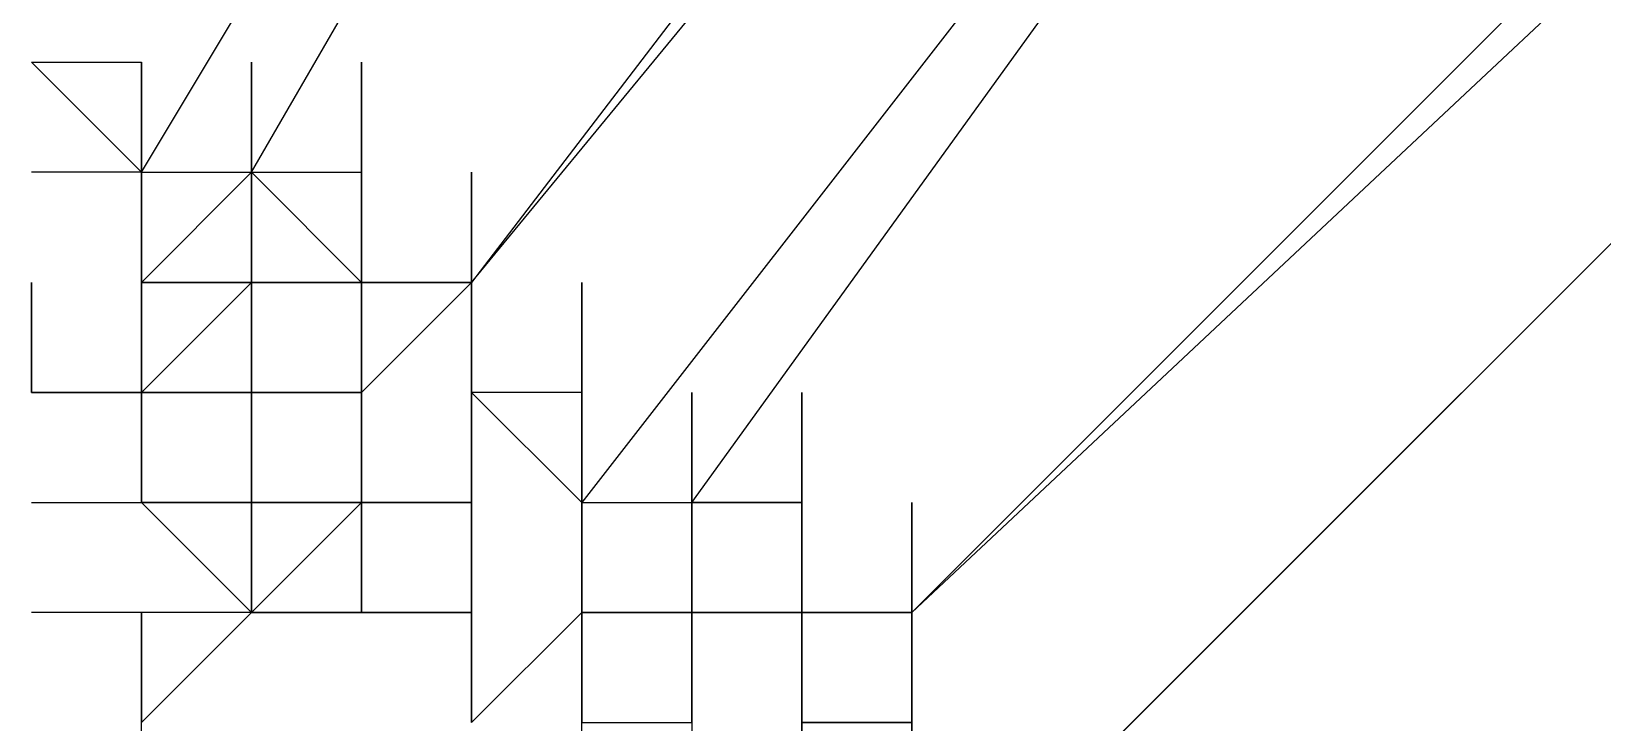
# Model space of a CAD drawing. Header units: inches. Extents: x 3324238 to 135265466, y -1036581 to 20094598.
# Drawn here: x 3353731.134 to 3353732.284, y -519023.574 to -519023.068 of the extents above; entities that cross this region are included whole.
import ezdxf

# ---------------------------------------------------------------- set-up
doc = ezdxf.new("R2010")
doc.units = ezdxf.units.IN
doc.header["$MEASUREMENT"] = 0
doc.layers.add('PDF_Geometry', color=7, linetype='Continuous')

msp = doc.modelspace()

# ---------------------------------------------------------------- linework, layer by layer
at = {"layer": 'PDF_Geometry', "color": 32, "lineweight": 13, "true_color": 0xdd6e00}
msp.add_lwpolyline([(3353740.2386, -519026.0718, 1.00015), (3353717.3563, -519026.0718), (3353717.3563, -519077.0734)], format="xyb", dxfattribs=at)
at = {"layer": 'PDF_Geometry', "lineweight": 25}
for points in [[(3353731.2146, -519023.1712), (3353732.1815, -519021.5598)], [(3353731.2952, -519023.1712), (3353732.1815, -519021.6403)], [(3353732.5037, -519021.8821), (3353731.4563, -519023.2518), (3353732.5843, -519021.8821)], [(3353732.6649, -519021.9626), (3353731.5369, -519023.4129), (3353731.5369, -519023.4935), (3353731.5369, -519023.5741), (3353731.5369, -519023.4935), (3353731.5369, -519023.4129), (3353731.5369, -519023.3324), (3353731.5369, -519023.4129), (3353731.5369, -519023.3324), (3353731.5369, -519023.4129), (3353731.5369, -519023.3324), (3353731.5369, -519023.4129), (3353731.5369, -519023.3324), (3353731.5369, -519023.4129), (3353731.5369, -519023.4935), (3353731.5369, -519023.5741)], [(3353731.6174, -519023.4129), (3353732.6649, -519021.9626)], [(3353731.9397, -519023.6546), (3353731.9397, -519023.7352), (3353731.9397, -519023.8158), (3353731.9397, -519023.7352), (3353731.8591, -519023.7352), (3353731.8591, -519023.6546), (3353733.1483, -519022.3655), (3353733.1483, -519022.2849), (3353733.1483, -519022.2043), (3353733.1483, -519022.1238), (3353733.1483, -519022.2043), (3353733.1483, -519022.2849), (3353733.2289, -519022.2849), (3353733.3094, -519022.2849), (3353733.3094, -519022.2043), (3353733.3094, -519022.2849)], [(3353731.7786, -519023.4935), (3353733.0677, -519022.2849), (3353733.0677, -519022.2043)], [(3353732.9872, -519022.2849), (3353731.7786, -519023.4935), (3353731.7786, -519023.4129)], [(3353731.8592, -519023.6546), (3353733.1483, -519022.3655)], [(3353731.134, -519023.4129), (3353731.2146, -519023.4129), (3353731.2146, -519023.3324), (3353731.2146, -519023.4129), (3353731.2146, -519023.3324), (3353731.2146, -519023.2518), (3353731.2146, -519023.1712), (3353731.134, -519023.0906)], [(3353731.2146, -519023.0906), (3353731.2146, -519023.1712), (3353731.2146, -519023.2518), (3353731.2951, -519023.1712), (3353731.2951, -519023.2518), (3353731.2951, -519023.1712), (3353731.2951, -519023.2518), (3353731.3757, -519023.2518), (3353731.2951, -519023.2518), (3353731.3757, -519023.2518), (3353731.3757, -519023.1712), (3353731.3757, -519023.2518), (3353731.3757, -519023.1712), (3353731.3757, -519023.2518), (3353731.3757, -519023.1712), (3353731.3757, -519023.2518), (3353731.3757, -519023.1712), (3353731.3757, -519023.2518), (3353731.3757, -519023.1712), (3353731.3757, -519023.2518), (3353731.3757, -519023.1712), (3353731.3757, -519023.2518), (3353731.3757, -519023.1712), (3353731.3757, -519023.2518), (3353731.3757, -519023.3324), (3353731.3757, -519023.2518), (3353731.3757, -519023.3324), (3353731.3757, -519023.2518), (3353731.2951, -519023.2518), (3353731.2951, -519023.3324), (3353731.2146, -519023.3324), (3353731.134, -519023.3324)], [(3353731.134, -519023.0906), (3353731.2146, -519023.0906), (3353731.2146, -519023.1712), (3353731.2146, -519023.0906), (3353731.2146, -519023.1712), (3353731.2146, -519023.0906), (3353731.2146, -519023.1712), (3353731.2146, -519023.2518), (3353731.2951, -519023.2518), (3353731.2951, -519023.1712), (3353731.2951, -519023.2518), (3353731.2146, -519023.2518), (3353731.2146, -519023.1712), (3353731.2146, -519023.2518), (3353731.2146, -519023.1712), (3353731.2146, -519023.0906), (3353731.2146, -519023.1712), (3353731.2146, -519023.2518), (3353731.2146, -519023.1712), (3353731.2146, -519023.2518), (3353731.2146, -519023.3324), (3353731.2146, -519023.2518), (3353731.2146, -519023.3324), (3353731.2951, -519023.3324), (3353731.2951, -519023.4129), (3353731.2951, -519023.3324), (3353731.2951, -519023.4129), (3353731.2951, -519023.3324), (3353731.2951, -519023.4129), (3353731.2951, -519023.3324), (3353731.2951, -519023.4129), (3353731.2146, -519023.4129), (3353731.2146, -519023.3324), (3353731.2146, -519023.4129), (3353731.2146, -519023.3324), (3353731.2146, -519023.4129), (3353731.2146, -519023.3324), (3353731.2146, -519023.4129), (3353731.2146, -519023.3324), (3353731.2146, -519023.4129), (3353731.2146, -519023.3324), (3353731.2146, -519023.4129), (3353731.2146, -519023.3324), (3353731.134, -519023.3324)], [(3353731.134, -519023.3324), (3353731.2146, -519023.3324), (3353731.2146, -519023.2518), (3353731.2146, -519023.1712), (3353731.2146, -519023.0906), (3353731.2146, -519023.1712), (3353731.2146, -519023.2518), (3353731.2146, -519023.1712), (3353731.2146, -519023.0906), (3353731.2146, -519023.1712), (3353731.2146, -519023.2518), (3353731.2146, -519023.1712), (3353731.2146, -519023.2518), (3353731.2146, -519023.3324), (3353731.2146, -519023.2518), (3353731.2146, -519023.3324), (3353731.2146, -519023.2518), (3353731.2146, -519023.3324), (3353731.2146, -519023.2518), (3353731.2146, -519023.1712), (3353731.134, -519023.1712)], [(3353731.2146, -519023.5741), (3353731.2951, -519023.4935), (3353731.2951, -519023.4129), (3353731.2951, -519023.3324), (3353731.2951, -519023.4129), (3353731.2146, -519023.4129), (3353731.2951, -519023.4129), (3353731.2951, -519023.3324), (3353731.2951, -519023.2518), (3353731.2951, -519023.1712), (3353731.2951, -519023.2518), (3353731.2951, -519023.3324), (3353731.2951, -519023.4129), (3353731.2951, -519023.3324), (3353731.2951, -519023.4129), (3353731.2951, -519023.4935), (3353731.2146, -519023.4129), (3353731.2951, -519023.4935), (3353731.2951, -519023.4129), (3353731.2951, -519023.3324), (3353731.2951, -519023.4129), (3353731.2951, -519023.3324), (3353731.2951, -519023.4129), (3353731.2951, -519023.4935), (3353731.3757, -519023.4129), (3353731.3757, -519023.3324), (3353731.3757, -519023.2518), (3353731.2951, -519023.2518), (3353731.2951, -519023.1712), (3353731.2951, -519023.0906), (3353731.2951, -519023.1712), (3353731.3757, -519023.1712), (3353731.3757, -519023.0906), (3353731.3757, -519023.1712), (3353731.3757, -519023.2518)], [(3353731.2146, -519023.2518), (3353731.2146, -519023.1712), (3353731.2146, -519023.0906), (3353731.2146, -519023.1712), (3353731.2146, -519023.0906)], [(3353731.2146, -519023.1712), (3353731.2146, -519023.0906)], [(3353731.2146, -519023.1712), (3353731.2146, -519023.0906)], [(3353731.2146, -519023.1712), (3353731.2146, -519023.0906)], [(3353731.2146, -519023.1712), (3353731.2146, -519023.0906)], [(3353731.2146, -519023.2518), (3353731.2146, -519023.1712), (3353731.2146, -519023.0906), (3353731.2146, -519023.1712)], [(3353731.2146, -519023.1712), (3353731.2146, -519023.0906)], [(3353731.2146, -519023.1712), (3353731.2146, -519023.0906)], [(3353731.2146, -519023.1712), (3353731.2146, -519023.0906)], [(3353731.4563, -519023.5741), (3353731.4563, -519023.4935), (3353731.4563, -519023.5741), (3353731.4563, -519023.4935), (3353731.3757, -519023.4935), (3353731.3757, -519023.4129), (3353731.3757, -519023.4935), (3353731.3757, -519023.4129), (3353731.3757, -519023.3324), (3353731.3757, -519023.2518), (3353731.3757, -519023.3324), (3353731.3757, -519023.4129), (3353731.3757, -519023.3324), (3353731.3757, -519023.2518), (3353731.4563, -519023.2518), (3353731.4563, -519023.1712), (3353731.4563, -519023.2518), (3353731.3757, -519023.2518), (3353731.3757, -519023.3324), (3353731.3757, -519023.2518), (3353731.2951, -519023.2518), (3353731.2951, -519023.1712), (3353731.3757, -519023.2518), (3353731.4563, -519023.2518), (3353731.3757, -519023.2518), (3353731.3757, -519023.1712), (3353731.3757, -519023.2518), (3353731.3757, -519023.1712), (3353731.3757, -519023.0906)], [(3353731.2951, -519023.1712), (3353731.2951, -519023.0906)], [(3353731.2951, -519023.1712), (3353731.2951, -519023.0906)], [(3353731.2951, -519023.1712), (3353731.2951, -519023.0906)], [(3353731.2951, -519023.1712), (3353731.2951, -519023.0906)], [(3353731.2951, -519023.1712), (3353731.2951, -519023.0906)], [(3353731.2951, -519023.1712), (3353731.2951, -519023.0906)], [(3353731.2951, -519023.1712), (3353731.2951, -519023.0906)], [(3353731.2951, -519023.1712), (3353731.2951, -519023.0906)], [(3353731.2952, -519023.1712), (3353731.2952, -519023.0906)], [(3353731.2952, -519023.1712), (3353731.2952, -519023.0906)], [(3353731.2952, -519023.1712), (3353731.2952, -519023.0906)], [(3353731.2146, -519023.3324), (3353731.2146, -519023.2518), (3353731.2146, -519023.1712)], [(3353731.2951, -519023.2518), (3353731.2951, -519023.3324), (3353731.2951, -519023.2518), (3353731.2951, -519023.1712), (3353731.2951, -519023.2518), (3353731.2951, -519023.1712), (3353731.3757, -519023.2518), (3353731.3757, -519023.3324), (3353731.3757, -519023.4129), (3353731.3757, -519023.3323), (3353731.3757, -519023.4129), (3353731.3757, -519023.3323)], [(3353731.2951, -519023.2518), (3353731.2951, -519023.1712)], [(3353731.2951, -519023.2518), (3353731.2951, -519023.1712)], [(3353731.2951, -519023.2518), (3353731.2951, -519023.1712)], [(3353731.2951, -519023.2518), (3353731.2951, -519023.1712)], [(3353731.2951, -519023.2518), (3353731.2951, -519023.1712), (3353731.2951, -519023.2518)], [(3353731.2951, -519023.2518), (3353731.2951, -519023.1712)], [(3353731.2951, -519023.2518), (3353731.2951, -519023.1712)], [(3353731.2951, -519023.2518), (3353731.2951, -519023.1712)], [(3353731.2951, -519023.2518), (3353731.2951, -519023.1712)], [(3353731.2951, -519023.2518), (3353731.2951, -519023.1712)], [(3353731.2952, -519023.2518), (3353731.2952, -519023.1712)], [(3353731.2952, -519023.3324), (3353731.2952, -519023.2518), (3353731.2952, -519023.1712)], [(3353731.3757, -519023.2518), (3353731.3757, -519023.1712), (3353731.3757, -519023.2518)], [(3353731.3757, -519023.2518), (3353731.3757, -519023.1712)], [(3353731.3757, -519023.2518), (3353731.3757, -519023.1712)], [(3353731.3757, -519023.2518), (3353731.3757, -519023.1712)], [(3353731.3757, -519023.2518), (3353731.3757, -519023.1712)], [(3353731.3757, -519023.2518), (3353731.3757, -519023.1712)], [(3353731.3757, -519023.2518), (3353731.3757, -519023.1712)], [(3353731.4563, -519023.2518), (3353731.4563, -519023.1712)], [(3353731.4563, -519023.2518), (3353731.4563, -519023.1712)], [(3353731.4563, -519023.2518), (3353731.4563, -519023.1712)], [(3353731.4563, -519023.2518), (3353731.4563, -519023.1712)], [(3353731.4563, -519023.3323), (3353731.4563, -519023.2518), (3353731.4563, -519023.1712)], [(3353731.4563, -519023.2518), (3353731.4563, -519023.1712)], [(3353731.4563, -519023.2518), (3353731.4563, -519023.1712)], [(3353731.4563, -519023.2518), (3353731.4563, -519023.1712)], [(3353731.134, -519023.3323), (3353731.134, -519023.2518)], [(3353731.3757, -519023.3324), (3353731.3757, -519023.2518), (3353731.3757, -519023.3324), (3353731.2951, -519023.3324), (3353731.2951, -519023.4129), (3353731.2951, -519023.4935), (3353731.2951, -519023.4129), (3353731.2146, -519023.4129), (3353731.2146, -519023.3324), (3353731.134, -519023.3324), (3353731.134, -519023.2518), (3353731.134, -519023.3324), (3353731.134, -519023.2518), (3353731.134, -519023.3324), (3353731.134, -519023.2518)], [(3353731.2951, -519023.2518), (3353731.2146, -519023.2518), (3353731.2951, -519023.2518)], [(3353731.2146, -519023.3323), (3353731.2146, -519023.2518)], [(3353731.2146, -519023.2518), (3353731.2952, -519023.2518)], [(3353731.2951, -519023.2518), (3353731.2951, -519023.3324)], [(3353731.2951, -519023.4935), (3353731.2951, -519023.4129), (3353731.2951, -519023.3324), (3353731.2951, -519023.2518), (3353731.2951, -519023.3324), (3353731.2951, -519023.4129), (3353731.3757, -519023.4129), (3353731.3757, -519023.3324), (3353731.3757, -519023.4129), (3353731.3757, -519023.4935), (3353731.3757, -519023.4129), (3353731.4563, -519023.4129), (3353731.4563, -519023.4935), (3353731.4563, -519023.4129), (3353731.3757, -519023.4129), (3353731.2951, -519023.4129)], [(3353731.2951, -519023.3324), (3353731.2951, -519023.2518)], [(3353731.2951, -519023.2518), (3353731.2951, -519023.3324)], [(3353731.3757, -519023.2518), (3353731.2951, -519023.2518)], [(3353731.2951, -519023.3324), (3353731.2951, -519023.2518)], [(3353731.2951, -519023.3324), (3353731.2951, -519023.2518)], [(3353731.2951, -519023.3324), (3353731.2951, -519023.2518)], [(3353731.2951, -519023.2518), (3353731.3757, -519023.2518)], [(3353731.2951, -519023.3324), (3353731.2951, -519023.2518)], [(3353731.3757, -519023.3324), (3353731.4563, -519023.2518)], [(3353731.4563, -519023.2518), (3353731.3757, -519023.2518)], [(3353731.3757, -519023.4129), (3353731.3757, -519023.3323), (3353731.3757, -519023.2518)], [(3353731.5369, -519023.5741), (3353731.5369, -519023.4935), (3353731.5369, -519023.5741), (3353731.5369, -519023.4935), (3353731.5369, -519023.4129), (3353731.5369, -519023.3324), (3353731.4563, -519023.3324), (3353731.4563, -519023.2518), (3353731.4563, -519023.3324), (3353731.4563, -519023.4129), (3353731.4563, -519023.4935), (3353731.4563, -519023.4129), (3353731.4563, -519023.3324), (3353731.5369, -519023.4129), (3353731.5369, -519023.4935), (3353731.5369, -519023.4129), (3353731.5369, -519023.4935)], [(3353731.4563, -519023.3324), (3353731.4563, -519023.2518)], [(3353731.4563, -519023.3324), (3353731.4563, -519023.2518)], [(3353731.5369, -519023.3324), (3353731.5369, -519023.4129), (3353731.5369, -519023.3324), (3353731.5369, -519023.2518), (3353731.5369, -519023.3324), (3353731.5369, -519023.4129), (3353731.5369, -519023.4935), (3353731.5369, -519023.4129), (3353731.5369, -519023.3324), (3353731.5369, -519023.4129), (3353731.5369, -519023.4935), (3353731.6174, -519023.4935), (3353731.6174, -519023.5741)], [(3353731.2951, -519023.3324), (3353731.2146, -519023.3324), (3353731.134, -519023.3324)], [(3353731.2146, -519023.4129), (3353731.2146, -519023.3323)], [(3353731.2146, -519023.4129), (3353731.2146, -519023.3324)], [(3353731.2951, -519023.3324), (3353731.2146, -519023.3324)], [(3353731.2951, -519023.3324), (3353731.2951, -519023.4129), (3353731.2951, -519023.3324)], [(3353731.2951, -519023.3324), (3353731.3757, -519023.3324)], [(3353731.2951, -519023.4129), (3353731.2951, -519023.3324)], [(3353731.2951, -519023.3324), (3353731.2951, -519023.4129)], [(3353731.3757, -519023.3324), (3353731.2951, -519023.3324), (3353731.3757, -519023.3324)], [(3353731.2952, -519023.4129), (3353731.2952, -519023.3323)], [(3353731.2952, -519023.4129), (3353731.2952, -519023.3323)], [(3353731.2952, -519023.4129), (3353731.2952, -519023.3323)], [(3353731.2952, -519023.4129), (3353731.2952, -519023.3323)], [(3353731.2952, -519023.4129), (3353731.2952, -519023.3323)], [(3353731.2952, -519023.4935), (3353731.2952, -519023.4129), (3353731.2952, -519023.3323)], [(3353731.3757, -519023.4129), (3353731.3757, -519023.3323)], [(3353731.3757, -519023.4935), (3353731.3757, -519023.4129), (3353731.3757, -519023.3324)], [(3353731.3757, -519023.4129), (3353731.3757, -519023.3324)], [(3353731.4563, -519023.4935), (3353731.4563, -519023.4129), (3353731.4563, -519023.3323), (3353731.4563, -519023.4129)], [(3353731.4563, -519023.4129), (3353731.4563, -519023.3323)], [(3353731.4563, -519023.4129), (3353731.4563, -519023.3324)], [(3353731.5369, -519023.4129), (3353731.5369, -519023.3323)], [(3353731.5369, -519023.4129), (3353731.5369, -519023.3324)], [(3353731.698, -519023.4129), (3353731.698, -519023.4935), (3353731.698, -519023.5741), (3353731.698, -519023.6546), (3353731.698, -519023.5741), (3353731.698, -519023.6546), (3353731.6174, -519023.6546), (3353731.6174, -519023.7352), (3353731.6174, -519023.6546), (3353731.5369, -519023.6546), (3353731.5369, -519023.5741), (3353731.5369, -519023.4935), (3353731.5369, -519023.4129), (3353731.5369, -519023.3324), (3353731.5369, -519023.4129), (3353731.5369, -519023.3324), (3353731.5369, -519023.4129), (3353731.6174, -519023.4129)], [(3353731.5369, -519023.4129), (3353731.5369, -519023.3324)], [(3353731.6174, -519023.4129), (3353731.6174, -519023.3323)], [(3353731.698, -519023.5741), (3353731.698, -519023.4935), (3353731.698, -519023.4129), (3353731.698, -519023.4935), (3353731.698, -519023.4129), (3353731.698, -519023.4935), (3353731.698, -519023.4129), (3353731.698, -519023.4935), (3353731.698, -519023.4129), (3353731.698, -519023.4935), (3353731.6174, -519023.4935), (3353731.6174, -519023.4129), (3353731.6174, -519023.3324), (3353731.6174, -519023.4129), (3353731.6174, -519023.4935), (3353731.6174, -519023.5741)], [(3353731.6174, -519023.4935), (3353731.6174, -519023.5741), (3353731.6174, -519023.4935), (3353731.698, -519023.4935), (3353731.6174, -519023.4935), (3353731.6174, -519023.4129), (3353731.6174, -519023.4935), (3353731.6174, -519023.4129), (3353731.6174, -519023.4935), (3353731.6174, -519023.4129), (3353731.698, -519023.4129), (3353731.698, -519023.4935), (3353731.698, -519023.4129), (3353731.698, -519023.4935), (3353731.698, -519023.4129), (3353731.698, -519023.3324), (3353731.698, -519023.4129), (3353731.6174, -519023.4129), (3353731.6174, -519023.4935), (3353731.6174, -519023.5741), (3353731.6174, -519023.4935), (3353731.6174, -519023.4129), (3353731.6174, -519023.3324), (3353731.6174, -519023.4129), (3353731.6174, -519023.4935), (3353731.6174, -519023.4129), (3353731.6174, -519023.3324), (3353731.6174, -519023.4129), (3353731.6174, -519023.3324), (3353731.6174, -519023.4129), (3353731.698, -519023.4129), (3353731.698, -519023.4935), (3353731.698, -519023.5741), (3353731.698, -519023.4935)], [(3353731.698, -519023.3324), (3353731.698, -519023.4129), (3353731.698, -519023.4935), (3353731.698, -519023.4129), (3353731.698, -519023.4935), (3353731.698, -519023.4129), (3353731.698, -519023.4935), (3353731.698, -519023.4129), (3353731.6174, -519023.4129), (3353731.6174, -519023.3324), (3353731.6174, -519023.4129)], [(3353731.6174, -519023.4129), (3353731.6174, -519023.3324)], [(3353731.6174, -519023.4129), (3353731.6174, -519023.3324)], [(3353731.6174, -519023.4129), (3353731.6174, -519023.3324)], [(3353731.6174, -519023.4129), (3353731.6174, -519023.3324)], [(3353731.6174, -519023.4129), (3353731.6174, -519023.3324)], [(3353731.6174, -519023.5741), (3353731.6174, -519023.4935), (3353731.6174, -519023.4129), (3353731.6174, -519023.3324), (3353731.6174, -519023.4129)], [(3353731.6175, -519023.4935), (3353731.6175, -519023.4129), (3353731.6175, -519023.3323)], [(3353731.2146, -519023.4129), (3353731.2951, -519023.4129), (3353731.2146, -519023.4129)], [(3353731.2951, -519023.4129), (3353731.2146, -519023.4129), (3353731.2951, -519023.4129)], [(3353731.2952, -519023.4935), (3353731.2952, -519023.4129)], [(3353731.3757, -519023.4935), (3353731.4563, -519023.4935), (3353731.4563, -519023.4129)], [(3353731.4563, -519023.4935), (3353731.4563, -519023.4129)], [(3353731.4563, -519023.4935), (3353731.4563, -519023.4129)], [(3353731.4563, -519023.4935), (3353731.4563, -519023.4129)], [(3353731.4563, -519023.4935), (3353731.4563, -519023.4129)], [(3353731.5369, -519023.5741), (3353731.5369, -519023.4935), (3353731.5369, -519023.5741), (3353731.5369, -519023.4935), (3353731.5369, -519023.4129), (3353731.5369, -519023.4935), (3353731.5369, -519023.5741)], [(3353731.5369, -519023.4935), (3353731.5369, -519023.4129)], [(3353731.5369, -519023.5741), (3353731.5369, -519023.4935), (3353731.5369, -519023.5741), (3353731.6174, -519023.5741), (3353731.6174, -519023.6546), (3353731.5369, -519023.6546), (3353731.5369, -519023.5741), (3353731.5369, -519023.4935), (3353731.5369, -519023.4129)], [(3353731.698, -519023.5741), (3353731.698, -519023.4935), (3353731.698, -519023.5741), (3353731.698, -519023.4935), (3353731.698, -519023.4129), (3353731.698, -519023.4935), (3353731.698, -519023.4129), (3353731.698, -519023.4935), (3353731.698, -519023.4129), (3353731.6174, -519023.4129), (3353731.698, -519023.4129), (3353731.698, -519023.4935), (3353731.7786, -519023.4935), (3353731.7786, -519023.4129), (3353731.7786, -519023.4935), (3353731.7786, -519023.5741)], [(3353731.698, -519023.4129), (3353731.6174, -519023.4129)], [(3353731.6174, -519023.4935), (3353731.6174, -519023.4129)], [(3353731.6174, -519023.4935), (3353731.6174, -519023.4129)], [(3353731.6174, -519023.4935), (3353731.6174, -519023.4129)], [(3353731.698, -519023.4935), (3353731.698, -519023.4129)], [(3353731.7786, -519023.4935), (3353731.7786, -519023.5741), (3353731.7786, -519023.4935), (3353731.7786, -519023.5741), (3353731.7786, -519023.4935), (3353731.7786, -519023.5741), (3353731.7786, -519023.6546), (3353731.7786, -519023.7352), (3353731.7786, -519023.6546), (3353731.7786, -519023.5741), (3353731.698, -519023.5741), (3353731.7786, -519023.5741), (3353731.698, -519023.5741), (3353731.698, -519023.4935), (3353731.698, -519023.5741), (3353731.698, -519023.4935), (3353731.698, -519023.5741), (3353731.698, -519023.4935), (3353731.7786, -519023.4935), (3353731.7786, -519023.4129)], [(3353731.698, -519023.4935), (3353731.698, -519023.4129), (3353731.698, -519023.4935)], [(3353731.698, -519023.4935), (3353731.698, -519023.4129)], [(3353731.698, -519023.4935), (3353731.698, -519023.4129)], [(3353731.7786, -519023.5741), (3353731.7786, -519023.4935), (3353731.7786, -519023.4129), (3353731.7786, -519023.4935), (3353731.7786, -519023.5741)], [(3353731.7786, -519023.4935), (3353731.7786, -519023.4129)], [(3353731.7786, -519023.5741), (3353731.7786, -519023.6546), (3353731.7786, -519023.5741), (3353731.7786, -519023.4935), (3353731.7786, -519023.4129)], [(3353731.2146, -519023.4935), (3353731.134, -519023.4935)], [(3353731.2146, -519023.6546), (3353731.2146, -519023.5741), (3353731.2146, -519023.4935)], [(3353731.2146, -519023.4935), (3353731.2146, -519023.574)], [(3353731.2952, -519023.4935), (3353731.2146, -519023.4935)], [(3353731.2951, -519023.4935), (3353731.3757, -519023.4935), (3353731.2951, -519023.4935)], [(3353731.4563, -519023.5741), (3353731.4563, -519023.4935), (3353731.4563, -519023.5741), (3353731.4563, -519023.4935), (3353731.4563, -519023.5741), (3353731.5369, -519023.4935), (3353731.5369, -519023.5741), (3353731.5369, -519023.4935), (3353731.5369, -519023.5741)], [(3353731.4563, -519023.5741), (3353731.4563, -519023.4935), (3353731.4563, -519023.5741)], [(3353731.4563, -519023.5741), (3353731.4563, -519023.4935)], [(3353731.4563, -519023.5741), (3353731.4563, -519023.4935)], [(3353731.4563, -519023.5741), (3353731.4563, -519023.4935)], [(3353731.4563, -519023.5741), (3353731.4563, -519023.4935)], [(3353731.5369, -519023.5741), (3353731.5369, -519023.4935), (3353731.5369, -519023.5741)], [(3353731.5369, -519023.5741), (3353731.5369, -519023.4935), (3353731.5369, -519023.5741), (3353731.5369, -519023.4935), (3353731.5369, -519023.5741)], [(3353731.5369, -519023.4935), (3353731.6174, -519023.4935), (3353731.5369, -519023.4935)], [(3353731.6174, -519023.4935), (3353731.6174, -519023.5741)], [(3353731.698, -519023.4935), (3353731.6174, -519023.4935), (3353731.698, -519023.4935)], [(3353731.698, -519023.4935), (3353731.6174, -519023.4935), (3353731.698, -519023.4935)], [(3353731.698, -519023.6546), (3353731.698, -519023.5741), (3353731.698, -519023.4935)], [(3353731.7786, -519023.4935), (3353731.698, -519023.4935), (3353731.7786, -519023.4935)], [(3353731.698, -519023.5741), (3353731.698, -519023.4935)], [(3353731.698, -519023.574), (3353731.698, -519023.4935)], [(3353731.698, -519023.5741), (3353731.698, -519023.4935)], [(3353731.7786, -519023.5741), (3353731.7786, -519023.4935)], [(3353731.7786, -519023.5741), (3353731.7786, -519023.4935)], [(3353731.7786, -519023.7352), (3353731.7786, -519023.8158), (3353731.7786, -519023.7352), (3353731.7786, -519023.6546), (3353731.7786, -519023.5741), (3353731.7786, -519023.4935), (3353731.7786, -519023.574)]]:
    msp.add_lwpolyline(points, dxfattribs=at)
for points in [[(3353731.2951, -519023.2518), (3353731.2951, -519023.3324), (3353731.2951, -519023.2518), (3353731.2951, -519023.3324), (3353731.2951, -519023.2518), (3353731.2951, -519023.1712), (3353731.2951, -519023.0906), (3353731.2951, -519023.1712), (3353731.2951, -519023.0906), (3353731.2951, -519023.1712), (3353731.2951, -519023.2518), (3353731.2951, -519023.1712), (3353731.3757, -519023.1712), (3353731.3757, -519023.2518), (3353731.3757, -519023.1712), (3353731.3757, -519023.2518), (3353731.3757, -519023.1712), (3353731.3757, -519023.2518), (3353731.2951, -519023.2518), (3353731.3757, -519023.2518), (3353731.2951, -519023.2518), (3353731.2951, -519023.1712)], [(3353731.2146, -519023.3324), (3353731.2951, -519023.2518), (3353731.2951, -519023.3324), (3353731.2146, -519023.3324), (3353731.2146, -519023.4129), (3353731.2146, -519023.3324), (3353731.2146, -519023.2518), (3353731.2146, -519023.3324), (3353731.2146, -519023.2518), (3353731.2146, -519023.1712), (3353731.2951, -519023.1712), (3353731.2951, -519023.2518), (3353731.2951, -519023.1712), (3353731.2951, -519023.2518), (3353731.2951, -519023.1712), (3353731.2951, -519023.2518), (3353731.2951, -519023.3324), (3353731.3757, -519023.3324), (3353731.2951, -519023.3324)], [(3353731.2146, -519023.2518), (3353731.2146, -519023.3324), (3353731.2146, -519023.2518), (3353731.2146, -519023.1712)], [(3353731.4563, -519023.1712), (3353731.4563, -519023.2518)], [(3353731.4563, -519023.2518), (3353731.4563, -519023.3324)], [(3353731.5369, -519023.3323), (3353731.5369, -519023.4129)], [(3353731.5369, -519023.3324), (3353731.5369, -519023.4129)], [(3353731.6174, -519023.3323), (3353731.6174, -519023.4129)], [(3353731.4563, -519023.4129), (3353731.4563, -519023.4935)], [(3353731.6174, -519023.4129), (3353731.6174, -519023.4935)], [(3353731.2146, -519023.4935), (3353731.2146, -519023.574)], [(3353731.5369, -519023.4935), (3353731.5369, -519023.5741)], [(3353731.7786, -519023.4935), (3353731.7786, -519023.574)]]:
    msp.add_lwpolyline(points, close=True, dxfattribs=at)
at = {"layer": 'PDF_Geometry', "color": 32, "lineweight": 13, "true_color": 0xdd6e00}
msp.add_arc((3353728.7974, -519026.0638), 11.9246, 359.96181, 180.03819, dxfattribs=at)

doc.saveas('drawing.dxf')
